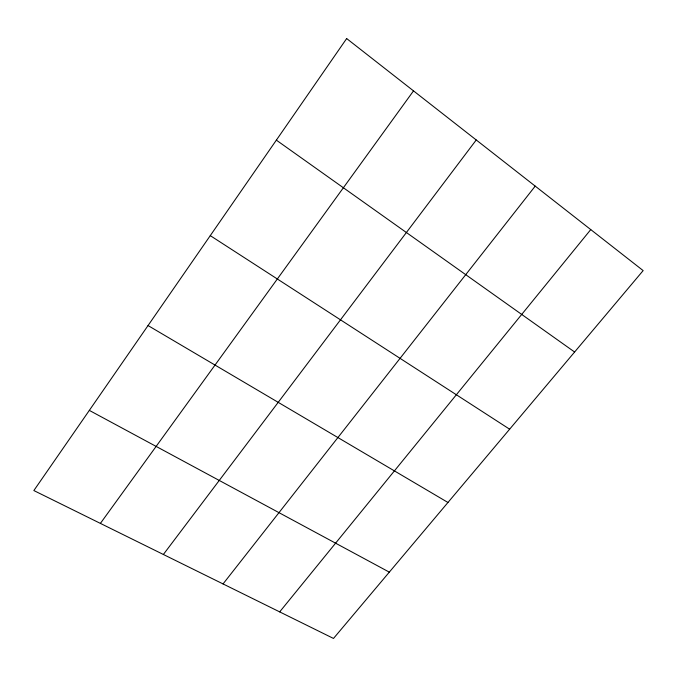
<?xml version="1.0" encoding="UTF-8"?>
<svg xmlns="http://www.w3.org/2000/svg" width="677" height="677" viewBox="0 0 677 677"><rect width="100%" height="100%" fill="white"/><g stroke="black" fill="none" stroke-linecap="round" stroke-linejoin="round"><path stroke-width="1.02" d="M100.399 523.397L413.512 90.879M163.369 554.48L476.244 139.97M223.046 583.929L535.211 186.124M279.686 611.881L590.75 229.588M89.33 410.389L389.309 572.141M148.043 325.552L447.954 502.478M210.276 235.63L509.637 429.201M276.351 140.139L574.612 352.015M346.658 38.555L33.85 490.554L333.499 638.445L643.15 270.597L346.658 38.555"/></g></svg>
